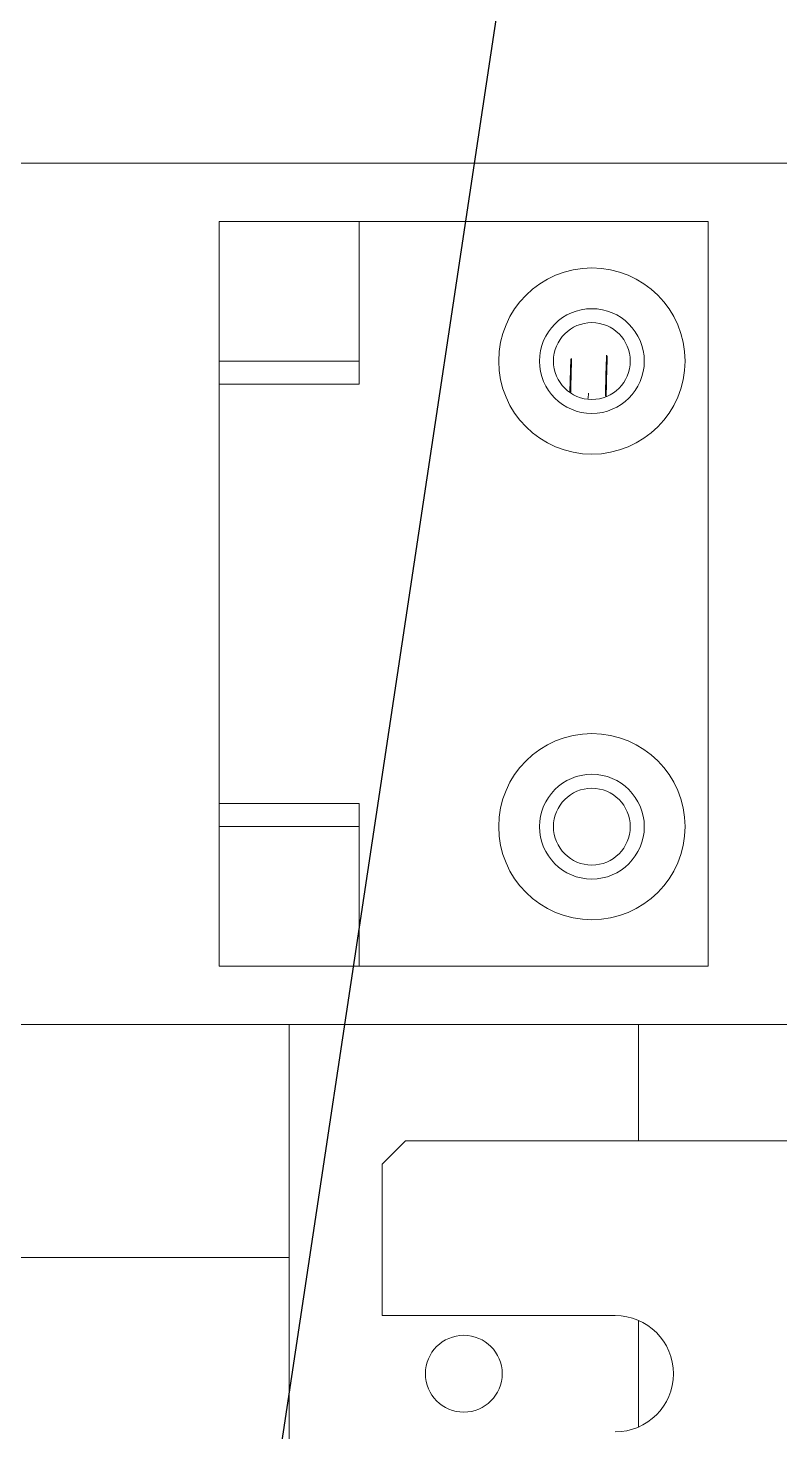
# Model space of a CAD drawing. Extents: x 500 to 100500, y -14500 to 21140.
# Drawn here: x 6106.4 to 6138.7, y 8629.5 to 8689.8 of the extents above; entities that cross this region are included whole.
import ezdxf

# ---------------------------------------------------------------- set-up
doc = ezdxf.new("R2010")
doc.units = 0
doc.layers.get('0').update_dxf_attribs({"linetype": 'CONTINUOUS'})
doc.layers.add('D', color=7, linetype='CONTINUOUS')

# ---------------------------------------------------------------- blocks, each defined once
blk = doc.blocks.new('KZXCVASDF123')
at = {"color": 7, "linetype": 'Continuous', "lineweight": 18}
for p, q in [((-58711.07, -66280.675, 21.357), (-58761.07, -66280.675, 21.357)), ((-58752.07, -66283.175, 21.357), (-58746.07, -66283.175, 21.357)), ((-58752.07, -66283.175, 21.357), (-58752.07, -66289.175, 21.357)), ((-58746.07, -66283.175, 21.357), (-58746.07, -66289.175, 21.357)), ((-58731.07, -66283.175, 21.357), (-58746.07, -66283.175, 21.357)), ((-58731.07, -66283.175, 21.357), (-58731.07, -66315.175, 21.357)), ((-58752.07, -66289.175, 21.357), (-58746.07, -66289.175, 21.357)), ((-58752.07, -66290.175, 21.357), (-58752.07, -66289.175, 21.357)), ((-58746.07, -66289.175, 21.357), (-58746.07, -66290.175, 21.357)), ((-58737.014, -66290.5, 21.357), (-58736.976, -66289.073, 21.357)), ((-58746.07, -66290.175, 21.357), (-58752.07, -66290.175, 21.357)), ((-58752.07, -66308.175, 21.357), (-58752.07, -66290.175, 21.357)), ((-58736.227, -66290.784, 21.357), (-58736.222, -66290.56, 21.357)), ((-58752.07, -66308.175, 21.357), (-58746.07, -66308.175, 21.357)), ((-58752.07, -66309.175, 21.357), (-58752.07, -66308.175, 21.357)), ((-58746.07, -66308.175, 21.357), (-58746.07, -66309.175, 21.357)), ((-58752.07, -66309.175, 21.357), (-58752.07, -66315.175, 21.357)), ((-58752.07, -66309.175, 21.357), (-58746.07, -66309.175, 21.357)), ((-58746.07, -66309.175, 21.357), (-58746.07, -66315.175, 21.357)), ((-58752.07, -66315.175, 21.357), (-58746.07, -66315.175, 21.357)), ((-58731.07, -66315.175, 21.357), (-58746.07, -66315.175, 21.357)), ((-58749.07, -66317.675, 21.357), (-58823.57, -66317.675, 21.357)), ((-58749.07, -66317.675, 21.357), (-58749.07, -66467.675, 21.357)), ((-58734.07, -66317.675, 21.357), (-58749.07, -66317.675, 21.357)), ((-58734.07, -66317.675, 21.357), (-58734.07, -66322.675, 21.357)), ((-57909.57, -66317.675, 21.357), (-58734.07, -66317.675, 21.357)), ((-58744.07, -66322.675, 21.357), (-58745.07, -66323.675, 21.357)), ((-58744.07, -66322.675, 21.357), (-58714.07, -66322.675, 21.357)), ((-58745.07, -66330.175, 21.357), (-58745.07, -66323.675, 21.357)), ((-58823.57, -66327.675, 21.357), (-58749.07, -66327.675, 21.357)), ((-58735.07, -66330.175, 21.357), (-58745.07, -66330.175, 21.357)), ((-58734.07, -66330.384, 21.357), (-58734.07, -66334.966, 21.357))]:
    blk.add_line(p, q, dxfattribs=at)
for centre, radius in [((-58736.07, -66289.175, 21.357), 4), ((-58736.07, -66289.175, 21.357), 2.25), ((-58736.07, -66289.175, 21.357), 1.65), ((-58736.07, -66309.175, 21.357), 4), ((-58736.07, -66309.175, 21.357), 2.25), ((-58736.07, -66309.175, 21.357), 1.65), ((-58741.57, -66332.675, 21.357), 1.65)]:
    blk.add_circle(centre, radius, dxfattribs=at)
blk.add_arc((-58735.07, -66332.675, 21.357), 2.5, 270, 90, dxfattribs=at)
for points, knots in [([(-58736.942, -66289.064, 21.357), (-58736.945, -66289.171, 21.357), (-58736.957, -66289.595, 21.357), (-58736.97, -66290.124, 21.357), (-58736.98, -66290.519, 21.357)], [0, 0, 0, 0, 0.25325, 1, 1, 1, 1]), ([(-58735.49, -66290.689, 21.357), (-58735.488, -66290.63, 21.357), (-58735.473, -66289.969, 21.357), (-58735.458, -66289.418, 21.357), (-58735.444, -66288.917, 21.357)], [0, 0, 0, 0, 0.089354, 1, 1, 1, 1]), ([(-58735.411, -66288.957, 21.357), (-58735.415, -66289.099, 21.357), (-58735.429, -66289.601, 21.357), (-58735.445, -66290.228, 21.357), (-58735.456, -66290.678, 21.357)], [0, 0, 0, 0, 0.282398, 1, 1, 1, 1])]:
    blk.add_open_spline(points, degree=3, knots=knots, dxfattribs=at)
blk = doc.blocks.new('KJVision F')
at = {"color": 2}
blk.add_line((7970.621, -72337.137, -10.475), (8170.621, -71007.137, -10.475), dxfattribs=at)

msp = doc.modelspace()

# ---------------------------------------------------------------- block references
msp.add_blockref('KJVision F', (-1948.54, 80333.098))
at = {"layer": 'D', "color": 1}
msp.add_blockref('KZXCVASDF123', (64866.652, 74964.636, -31.832), dxfattribs=at)

doc.saveas('drawing.dxf')
